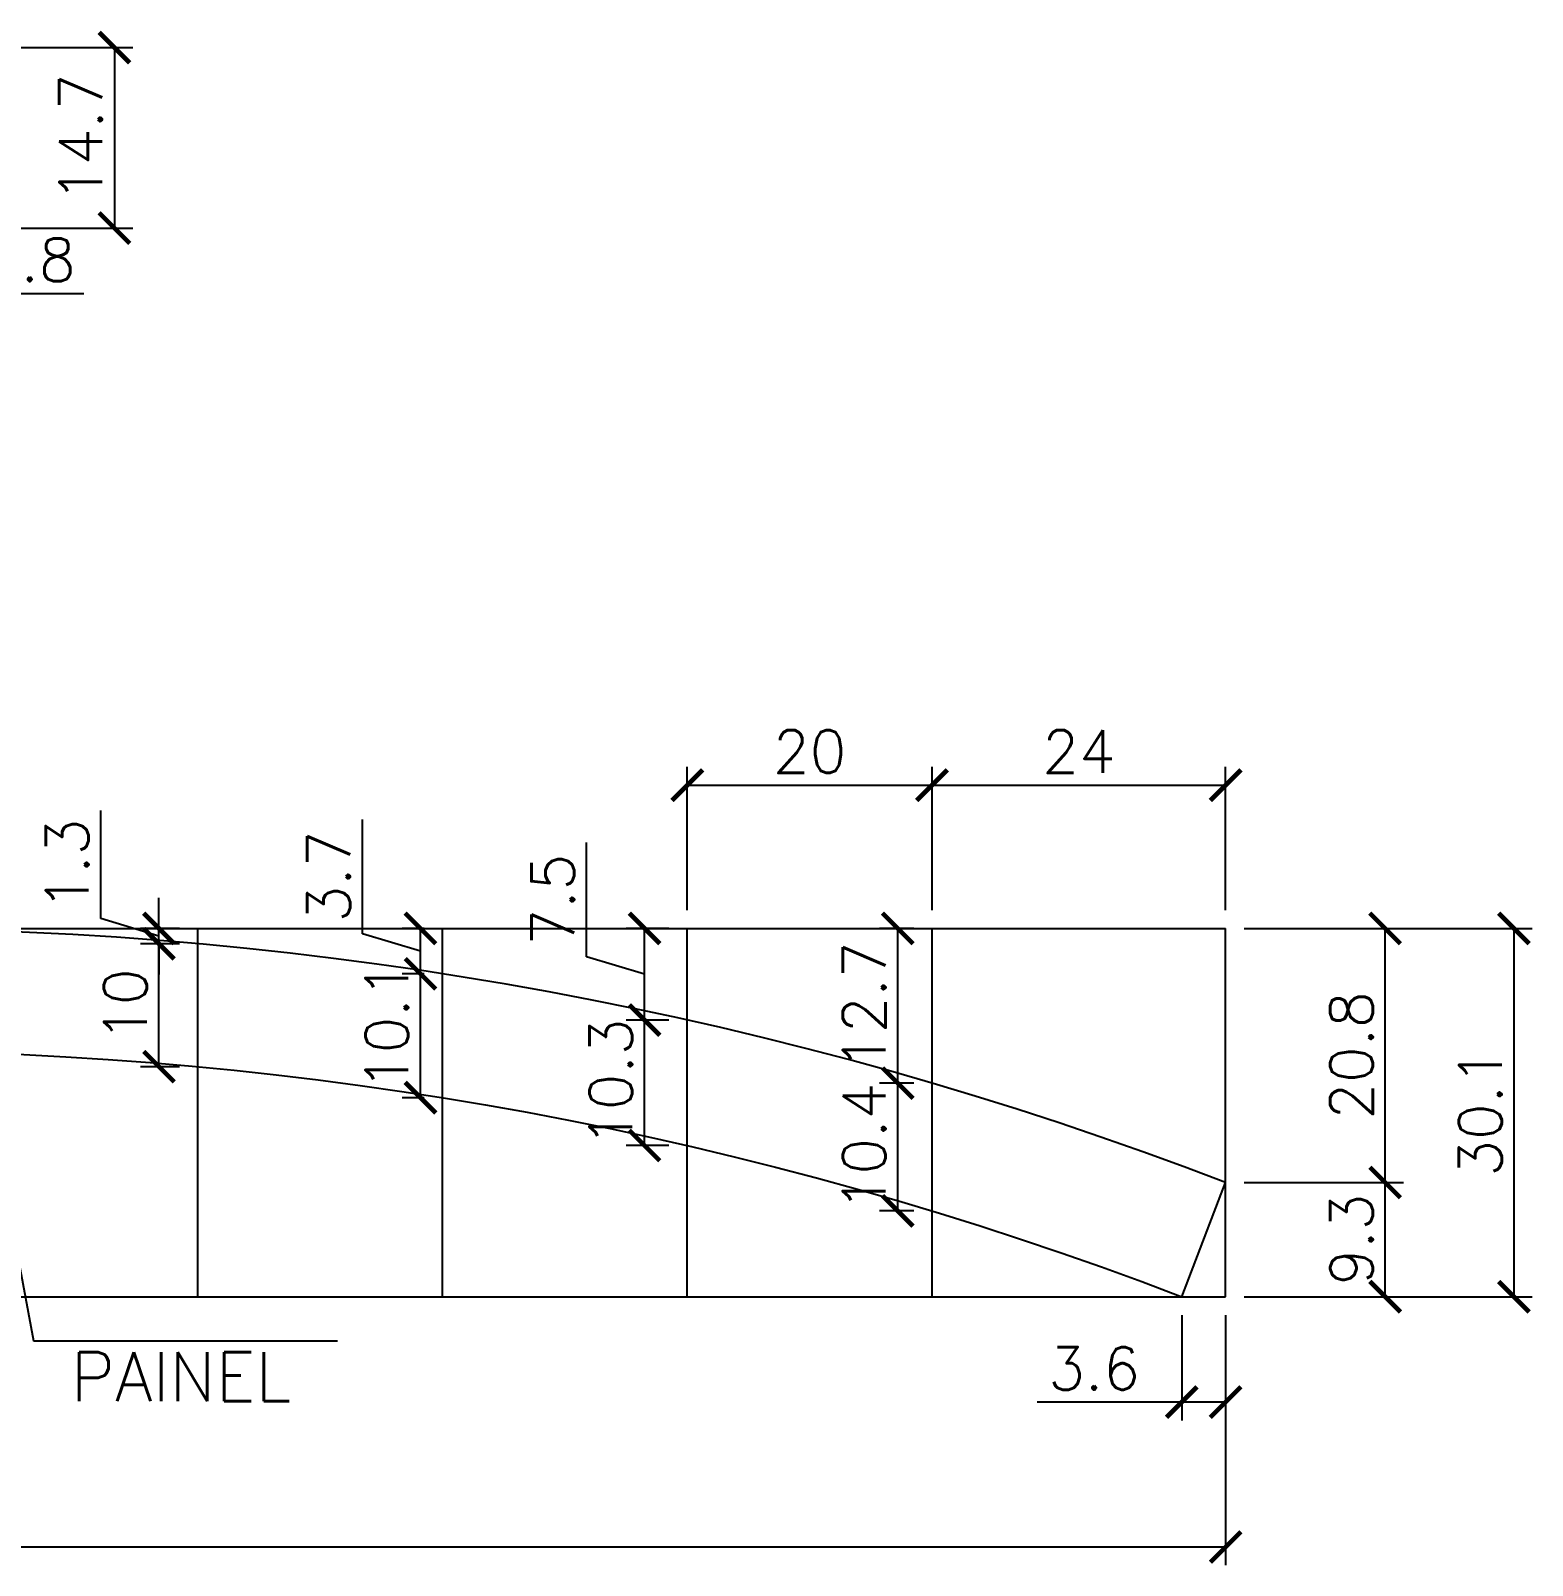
# Model space of a CAD drawing. Extents: x 2582 to 11841, y -26396 to 2611.
# Drawn here: x 4615.8 to 4861.2, y -2925.9 to -2675.1 of the extents above; entities that cross this region are included whole.
import ezdxf

# ---------------------------------------------------------------- set-up
doc = ezdxf.new("R2010")
doc.units = 0
doc.layers.add('COTA', color=241, linetype='Continuous')
doc.layers.add('Painéis', color=200, linetype='Continuous')
doc.styles.add('COTA TECNICA', font='techl___.ttf', dxfattribs={"height": 10})
doc.styles.add('Romans', font='romans.shx')
doc.dimstyles.new('Cota Seção (2x)', dxfattribs={"dimtxt": 7, "dimasz": 5, "dimexe": 3, "dimexo": 3, "dimgap": 2, "dimtad": 3, "dimdec": 1, "dimlfac": 0.5, "dimzin": 12, "dimdsep": 46, "dimtxsty": 'Romans', "dimblk": 'ARCHTICK', "dimcen": 0, "dimclrd": 4, "dimclre": 4, "dimclrt": 1, "dimadec": 1, "dimazin": 3, "dimtfac": 1, "dimtdec": 1, "dimtmove": 0, "dimatfit": 3, "dimldrblk": 'OBLIQUE', "dimfxl": 1, "dimtolj": 1, "dimtzin": 12, "dimarcsym": 0})
doc.dimstyles.new('PAINEL', dxfattribs={"dimtxt": 10, "dimasz": 3, "dimexe": 3, "dimexo": 3, "dimgap": 3, "dimtad": 1, "dimdec": 1, "dimzin": 12, "dimdsep": 46, "dimtxsty": 'COTA TECNICA', "dimblk1": 'OBLIQUE', "dimblk2": 'OBLIQUE', "dimsah": 1, "dimcen": 0.9, "dimclrd": 4, "dimclre": 4, "dimclrt": 240, "dimadec": 1, "dimazin": 3, "dimtfac": 1, "dimtdec": 1, "dimtmove": 0, "dimatfit": 3, "dimfxl": 1, "dimtolj": 1, "dimtzin": 12, "dimarcsym": 0})

# ---------------------------------------------------------------- blocks, each defined once
blk = doc.blocks.new('_ArchTick')
at = {"color": 0, "linetype": 'ByBlock', "const_width": 0.15}
blk.add_lwpolyline([(-0.5, -0.5), (0.5, 0.5)], dxfattribs=at)
blk = doc.blocks.new('*D647')
at = {"layer": 'COTA', "color": 4, "lineweight": -2, "transparency": 16777216}
blk.add_line((4593.25, -2710.36), (4593.25, -2721.06), dxfattribs=at)
at = {"layer": 'COTA', "color": 4, "linetype": 'ByBlock', "lineweight": -2, "transparency": 16777216}
for p, q in [((4596.78, -2710.36), (4596.78, -2721.06)), ((4593.25, -2718.06), (4588.25, -2718.06)), ((4593.25, -2718.06), (4596.78, -2718.06)), ((4596.78, -2718.06), (4624.45, -2718.06))]:
    blk.add_line(p, q, dxfattribs=at)
at = {"layer": 'Defpoints', "color": 0, "linetype": 'ByBlock', "transparency": 16777216}
for p in [(4593.25, -2707.36), (4596.78, -2707.36), (4596.78, -2718.06)]:
    blk.add_point(p, dxfattribs=at)
at = {"layer": 'COTA', "color": 4, "linetype": 'ByBlock', "lineweight": -2, "transparency": 16777216, "xscale": 5, "yscale": 5, "zscale": 5}
blk.add_blockref('_ArchTick', (4593.25, -2718.06), dxfattribs=at)
at = {"layer": 'COTA', "color": 4, "linetype": 'ByBlock', "lineweight": -2, "transparency": 16777216, "xscale": 5, "yscale": 5, "zscale": 5, "rotation": 180}
blk.add_blockref('_ArchTick', (4596.78, -2718.06), dxfattribs=at)
at = {"layer": 'COTA', "color": 1, "linetype": 'ByBlock', "transparency": 16777216, "insert": (4615.61, -2712.56), "char_height": 7, "attachment_point": 5, "style": 'Romans'}
blk.add_mtext('\\A1;1.8', dxfattribs=at)
blk = doc.blocks.new('_Oblique')
at = {"color": 0, "linetype": 'ByBlock', "lineweight": -2}
blk.add_line((-0.5, -0.5), (0.5, 0.5), dxfattribs=at)
blk = doc.blocks.new('*D653')
at = {"layer": 'COTA', "color": 4, "lineweight": -2, "transparency": 16777216}
blk.add_line((4599.78, -2677.86), (4632.45, -2677.86), dxfattribs=at)
at = {"layer": 'COTA', "color": 4, "linetype": 'ByBlock', "lineweight": -2, "transparency": 16777216}
for p, q in [((4629.45, -2677.86), (4629.45, -2707.36)), ((4599.78, -2707.36), (4632.45, -2707.36))]:
    blk.add_line(p, q, dxfattribs=at)
at = {"layer": 'Defpoints', "color": 0, "linetype": 'ByBlock', "transparency": 16777216}
for p in [(4596.78, -2677.86), (4596.78, -2707.36), (4629.45, -2707.36)]:
    blk.add_point(p, dxfattribs=at)
at = {"layer": 'COTA', "color": 4, "linetype": 'ByBlock', "lineweight": -2, "transparency": 16777216, "xscale": 5, "yscale": 5, "zscale": 5}
for p, rotation in [((4629.45, -2677.86), 90), ((4629.45, -2707.36), 270)]:
    blk.add_blockref('_ArchTick', p, dxfattribs=dict(at, rotation=rotation))
at = {"layer": 'COTA', "color": 1, "linetype": 'ByBlock', "transparency": 16777216, "insert": (4623.95, -2692.61), "char_height": 7, "attachment_point": 5, "rotation": 90, "style": 'Romans'}
blk.add_mtext('\\A1;14.7', dxfattribs=at)
blk = doc.blocks.new('*D607')
at = {"layer": 'COTA', "color": 4, "linetype": 'ByBlock', "lineweight": -2, "transparency": 16777216}
for p, q in [((4814.08, -2863.36), (4840.15, -2863.36)), ((4837.15, -2882.03), (4837.15, -2863.36))]:
    blk.add_line(p, q, dxfattribs=at)
at = {"layer": 'COTA', "color": 4, "lineweight": -2, "transparency": 16777216}
blk.add_line((4814.08, -2882.03), (4840.15, -2882.03), dxfattribs=at)
at = {"layer": 'Defpoints', "color": 0, "linetype": 'ByBlock', "transparency": 16777216}
for p in [(4811.08, -2863.36), (4837.15, -2863.36), (4811.08, -2882.03)]:
    blk.add_point(p, dxfattribs=at)
at = {"layer": 'COTA', "color": 4, "linetype": 'ByBlock', "lineweight": -2, "transparency": 16777216, "xscale": 5, "yscale": 5, "zscale": 5}
for p, rotation in [((4837.15, -2863.36), 90), ((4837.15, -2882.03), 270)]:
    blk.add_blockref('_ArchTick', p, dxfattribs=dict(at, rotation=rotation))
at = {"layer": 'COTA', "color": 1, "linetype": 'ByBlock', "transparency": 16777216, "insert": (4831.65, -2872.69), "char_height": 7, "attachment_point": 5, "rotation": 90, "style": 'Romans'}
blk.add_mtext('\\A1;9.3', dxfattribs=at)
blk = doc.blocks.new('*D608')
at = {"layer": 'COTA', "color": 4, "lineweight": -2, "transparency": 16777216}
blk.add_line((4814.08, -2821.83), (4861.2, -2821.83), dxfattribs=at)
at = {"layer": 'COTA', "color": 4, "linetype": 'ByBlock', "lineweight": -2, "transparency": 16777216}
for p, q in [((4858.2, -2821.83), (4858.2, -2882.03)), ((4814.08, -2882.03), (4861.2, -2882.03))]:
    blk.add_line(p, q, dxfattribs=at)
at = {"layer": 'Defpoints', "color": 0, "linetype": 'ByBlock', "transparency": 16777216}
for p in [(4811.08, -2821.83), (4811.08, -2882.03), (4858.2, -2882.03)]:
    blk.add_point(p, dxfattribs=at)
at = {"layer": 'COTA', "color": 4, "linetype": 'ByBlock', "lineweight": -2, "transparency": 16777216, "xscale": 5, "yscale": 5, "zscale": 5}
for p, rotation in [((4858.2, -2821.83), 90), ((4858.2, -2882.03), 270)]:
    blk.add_blockref('_ArchTick', p, dxfattribs=dict(at, rotation=rotation))
at = {"layer": 'COTA', "color": 1, "linetype": 'ByBlock', "transparency": 16777216, "insert": (4852.7, -2851.93), "char_height": 7, "attachment_point": 5, "rotation": 90, "style": 'Romans'}
blk.add_mtext('\\A1;30.1', dxfattribs=at)
blk = doc.blocks.new('*D1216')
at = {"layer": 'COTA', "color": 4, "linetype": 'ByBlock', "lineweight": -2, "transparency": 16777216}
for p, q in [((4640.09, -2824.34), (4633.73, -2824.34)), ((4636.73, -2844.43), (4636.73, -2824.34))]:
    blk.add_line(p, q, dxfattribs=at)
at = {"layer": 'COTA', "color": 4, "lineweight": -2, "transparency": 16777216}
blk.add_line((4640.09, -2844.43), (4633.73, -2844.43), dxfattribs=at)
at = {"layer": 'Defpoints', "color": 0, "linetype": 'ByBlock', "transparency": 16777216}
for p in [(4636.73, -2824.34), (4643.09, -2824.34), (4643.09, -2844.43)]:
    blk.add_point(p, dxfattribs=at)
at = {"layer": 'COTA', "color": 4, "linetype": 'ByBlock', "lineweight": -2, "transparency": 16777216, "xscale": 5, "yscale": 5, "zscale": 5}
for p, rotation in [((4636.73, -2824.34), 90), ((4636.73, -2844.43), 270)]:
    blk.add_blockref('_ArchTick', p, dxfattribs=dict(at, rotation=rotation))
at = {"layer": 'COTA', "color": 1, "linetype": 'ByBlock', "transparency": 16777216, "insert": (4631.23, -2834.38), "char_height": 7, "attachment_point": 5, "rotation": 90, "style": 'Romans'}
blk.add_mtext('\\A1;10', dxfattribs=at)
blk = doc.blocks.new('*D1217')
at = {"layer": 'COTA', "color": 4, "linetype": 'ByBlock', "lineweight": -2, "transparency": 16777216}
for p, q in [((4627.23, -2820.23), (4627.23, -2802.57)), ((4636.73, -2821.83), (4636.73, -2816.83)), ((4636.73, -2823.08), (4627.23, -2820.23)), ((4640.09, -2821.83), (4633.73, -2821.83)), ((4636.73, -2824.34), (4636.73, -2821.83)), ((4636.73, -2824.34), (4636.73, -2821.83)), ((4636.73, -2824.34), (4636.73, -2829.34))]:
    blk.add_line(p, q, dxfattribs=at)
at = {"layer": 'COTA', "color": 4, "lineweight": -2, "transparency": 16777216}
blk.add_line((4640.09, -2824.34), (4633.73, -2824.34), dxfattribs=at)
at = {"layer": 'Defpoints', "color": 0, "linetype": 'ByBlock', "transparency": 16777216}
for p in [(4636.73, -2821.83), (4643.09, -2821.83), (4643.09, -2824.34)]:
    blk.add_point(p, dxfattribs=at)
at = {"layer": 'COTA', "color": 4, "linetype": 'ByBlock', "lineweight": -2, "transparency": 16777216, "xscale": 5, "yscale": 5, "zscale": 5}
for p, rotation in [((4636.73, -2821.83), 270), ((4636.73, -2824.34), 90)]:
    blk.add_blockref('_ArchTick', p, dxfattribs=dict(at, rotation=rotation))
at = {"layer": 'COTA', "color": 1, "linetype": 'ByBlock', "transparency": 16777216, "insert": (4621.73, -2811.4), "char_height": 7, "attachment_point": 5, "rotation": 90, "style": 'Romans'}
blk.add_mtext('\\A1;1.3', dxfattribs=at)
blk = doc.blocks.new('*D1218')
at = {"layer": 'COTA', "color": 4, "lineweight": -2, "transparency": 16777216}
for p, q in [((4680.09, -2829.25), (4676.48, -2829.25)), ((4679.48, -2849.5), (4679.48, -2829.25)), ((4680.09, -2849.5), (4676.48, -2849.5))]:
    blk.add_line(p, q, dxfattribs=at)
at = {"layer": 'Defpoints', "color": 0, "transparency": 16777216}
for p in [(4679.48, -2829.25), (4683.09, -2829.25), (4683.09, -2849.5)]:
    blk.add_point(p, dxfattribs=at)
at = {"layer": 'COTA', "color": 4, "lineweight": -2, "transparency": 16777216, "xscale": 5, "yscale": 5, "zscale": 5}
for p, rotation in [((4679.48, -2829.25), 90), ((4679.48, -2849.5), 270)]:
    blk.add_blockref('_ArchTick', p, dxfattribs=dict(at, rotation=rotation))
at = {"layer": 'COTA', "color": 1, "transparency": 16777216, "insert": (4673.98, -2837.76), "char_height": 7, "attachment_point": 5, "rotation": 90, "style": 'Romans'}
blk.add_mtext('\\A1;10.1', dxfattribs=at)
blk = doc.blocks.new('*D1219')
at = {"layer": 'COTA', "color": 4, "linetype": 'ByBlock', "lineweight": -2, "transparency": 16777216}
for p, q in [((4669.98, -2822.69), (4669.98, -2804.02)), ((4680.09, -2821.83), (4676.48, -2821.83)), ((4679.48, -2829.25), (4679.48, -2821.83)), ((4679.48, -2825.54), (4669.98, -2822.69))]:
    blk.add_line(p, q, dxfattribs=at)
at = {"layer": 'COTA', "color": 4, "lineweight": -2, "transparency": 16777216}
blk.add_line((4680.09, -2829.25), (4676.48, -2829.25), dxfattribs=at)
at = {"layer": 'Defpoints', "color": 0, "linetype": 'ByBlock', "transparency": 16777216}
for p in [(4679.48, -2821.83), (4683.09, -2821.83), (4683.09, -2829.25)]:
    blk.add_point(p, dxfattribs=at)
at = {"layer": 'COTA', "color": 4, "linetype": 'ByBlock', "lineweight": -2, "transparency": 16777216, "xscale": 5, "yscale": 5, "zscale": 5}
for p, rotation in [((4679.48, -2821.83), 90), ((4679.48, -2829.25), 270)]:
    blk.add_blockref('_ArchTick', p, dxfattribs=dict(at, rotation=rotation))
at = {"layer": 'COTA', "color": 1, "linetype": 'ByBlock', "transparency": 16777216, "insert": (4664.48, -2813.35), "char_height": 7, "attachment_point": 5, "rotation": 90, "style": 'Romans'}
blk.add_mtext('\\A1;3.7', dxfattribs=at)
blk = doc.blocks.new('*D1220')
at = {"layer": 'COTA', "color": 4, "lineweight": -2, "transparency": 16777216}
for p, q in [((4720.09, -2836.81), (4713.1, -2836.81)), ((4716.1, -2857.32), (4716.1, -2836.81)), ((4720.09, -2857.32), (4713.1, -2857.32))]:
    blk.add_line(p, q, dxfattribs=at)
at = {"layer": 'Defpoints', "color": 0, "transparency": 16777216}
for p in [(4716.1, -2836.81), (4723.09, -2836.81), (4723.09, -2857.32)]:
    blk.add_point(p, dxfattribs=at)
at = {"layer": 'COTA', "color": 4, "lineweight": -2, "transparency": 16777216, "xscale": 5, "yscale": 5, "zscale": 5}
for p, rotation in [((4716.1, -2836.81), 90), ((4716.1, -2857.32), 270)]:
    blk.add_blockref('_ArchTick', p, dxfattribs=dict(at, rotation=rotation))
at = {"layer": 'COTA', "color": 1, "transparency": 16777216, "insert": (4710.6, -2847.06), "char_height": 7, "attachment_point": 5, "rotation": 90, "style": 'Romans'}
blk.add_mtext('\\A1;10.3', dxfattribs=at)
blk = doc.blocks.new('*D1221')
at = {"layer": 'COTA', "color": 4, "linetype": 'ByBlock', "lineweight": -2, "transparency": 16777216}
for p, q in [((4706.6, -2826.47), (4706.6, -2807.8)), ((4720.09, -2821.83), (4713.1, -2821.83)), ((4716.1, -2836.81), (4716.1, -2821.83)), ((4716.1, -2829.32), (4706.6, -2826.47))]:
    blk.add_line(p, q, dxfattribs=at)
at = {"layer": 'COTA', "color": 4, "lineweight": -2, "transparency": 16777216}
blk.add_line((4720.09, -2836.81), (4713.1, -2836.81), dxfattribs=at)
at = {"layer": 'Defpoints', "color": 0, "linetype": 'ByBlock', "transparency": 16777216}
for p in [(4716.1, -2821.83), (4723.09, -2821.83), (4723.09, -2836.81)]:
    blk.add_point(p, dxfattribs=at)
at = {"layer": 'COTA', "color": 4, "linetype": 'ByBlock', "lineweight": -2, "transparency": 16777216, "xscale": 5, "yscale": 5, "zscale": 5}
for p, rotation in [((4716.1, -2821.83), 90), ((4716.1, -2836.81), 270)]:
    blk.add_blockref('_ArchTick', p, dxfattribs=dict(at, rotation=rotation))
at = {"layer": 'COTA', "color": 1, "linetype": 'ByBlock', "transparency": 16777216, "insert": (4701.1, -2817.13), "char_height": 7, "attachment_point": 5, "rotation": 90, "style": 'Romans'}
blk.add_mtext('\\A1;7.5', dxfattribs=at)
blk = doc.blocks.new('*D1222')
at = {"layer": 'COTA', "color": 4, "lineweight": -2, "transparency": 16777216}
for p, q in [((4760.09, -2847.13), (4754.49, -2847.13)), ((4757.49, -2868), (4757.49, -2847.13)), ((4760.09, -2868), (4754.49, -2868))]:
    blk.add_line(p, q, dxfattribs=at)
at = {"layer": 'Defpoints', "color": 0, "transparency": 16777216}
for p in [(4757.49, -2847.13), (4763.09, -2847.13), (4763.09, -2868)]:
    blk.add_point(p, dxfattribs=at)
at = {"layer": 'COTA', "color": 4, "lineweight": -2, "transparency": 16777216, "xscale": 5, "yscale": 5, "zscale": 5}
for p, rotation in [((4757.49, -2847.13), 90), ((4757.49, -2868), 270)]:
    blk.add_blockref('_ArchTick', p, dxfattribs=dict(at, rotation=rotation))
at = {"layer": 'COTA', "color": 1, "transparency": 16777216, "insert": (4751.99, -2857.57), "char_height": 7, "attachment_point": 5, "rotation": 90, "style": 'Romans'}
blk.add_mtext('\\A1;10.4', dxfattribs=at)
blk = doc.blocks.new('*D1223')
at = {"layer": 'COTA', "color": 4, "linetype": 'ByBlock', "lineweight": -2, "transparency": 16777216}
for p, q in [((4760.09, -2821.83), (4754.49, -2821.83)), ((4757.49, -2847.13), (4757.49, -2821.83))]:
    blk.add_line(p, q, dxfattribs=at)
at = {"layer": 'COTA', "color": 4, "lineweight": -2, "transparency": 16777216}
blk.add_line((4760.09, -2847.13), (4754.49, -2847.13), dxfattribs=at)
at = {"layer": 'Defpoints', "color": 0, "linetype": 'ByBlock', "transparency": 16777216}
for p in [(4757.49, -2821.83), (4763.09, -2821.83), (4763.09, -2847.13)]:
    blk.add_point(p, dxfattribs=at)
at = {"layer": 'COTA', "color": 4, "linetype": 'ByBlock', "lineweight": -2, "transparency": 16777216, "xscale": 5, "yscale": 5, "zscale": 5}
for p, rotation in [((4757.49, -2821.83), 90), ((4757.49, -2847.13), 270)]:
    blk.add_blockref('_ArchTick', p, dxfattribs=dict(at, rotation=rotation))
at = {"layer": 'COTA', "color": 1, "linetype": 'ByBlock', "transparency": 16777216, "insert": (4751.99, -2834.48), "char_height": 7, "attachment_point": 5, "rotation": 90, "style": 'Romans'}
blk.add_mtext('\\A1;12.7', dxfattribs=at)
blk = doc.blocks.new('*D1226')
at = {"layer": 'COTA', "color": 4, "lineweight": -2, "transparency": 16777216}
blk.add_line((4723.09, -2818.83), (4723.09, -2795.42), dxfattribs=at)
at = {"layer": 'COTA', "color": 4, "linetype": 'ByBlock', "lineweight": -2, "transparency": 16777216}
for p, q in [((4763.09, -2818.83), (4763.09, -2795.42)), ((4723.09, -2798.42), (4763.09, -2798.42))]:
    blk.add_line(p, q, dxfattribs=at)
at = {"layer": 'Defpoints', "color": 0, "linetype": 'ByBlock', "transparency": 16777216}
for p in [(4763.09, -2798.42), (4723.09, -2821.83), (4763.09, -2821.83)]:
    blk.add_point(p, dxfattribs=at)
at = {"layer": 'COTA', "color": 4, "linetype": 'ByBlock', "lineweight": -2, "transparency": 16777216, "xscale": 5, "yscale": 5, "zscale": 5, "rotation": 180}
blk.add_blockref('_ArchTick', (4723.09, -2798.42), dxfattribs=at)
at = {"layer": 'COTA', "color": 4, "linetype": 'ByBlock', "lineweight": -2, "transparency": 16777216, "xscale": 5, "yscale": 5, "zscale": 5}
blk.add_blockref('_ArchTick', (4763.09, -2798.42), dxfattribs=at)
at = {"layer": 'COTA', "color": 1, "linetype": 'ByBlock', "transparency": 16777216, "insert": (4743.09, -2792.92), "char_height": 7, "attachment_point": 5, "style": 'Romans'}
blk.add_mtext('\\A1;20', dxfattribs=at)
blk = doc.blocks.new('*D1227')
at = {"layer": 'COTA', "color": 4, "lineweight": -2, "transparency": 16777216}
blk.add_line((4763.09, -2818.83), (4763.09, -2795.42), dxfattribs=at)
at = {"layer": 'COTA', "color": 4, "linetype": 'ByBlock', "lineweight": -2, "transparency": 16777216}
for p, q in [((4811.08, -2818.83), (4811.08, -2795.42)), ((4763.09, -2798.42), (4811.08, -2798.42))]:
    blk.add_line(p, q, dxfattribs=at)
at = {"layer": 'Defpoints', "color": 0, "linetype": 'ByBlock', "transparency": 16777216}
for p in [(4811.08, -2798.42), (4763.09, -2821.83), (4811.08, -2821.83)]:
    blk.add_point(p, dxfattribs=at)
at = {"layer": 'COTA', "color": 4, "linetype": 'ByBlock', "lineweight": -2, "transparency": 16777216, "xscale": 5, "yscale": 5, "zscale": 5, "rotation": 180}
blk.add_blockref('_ArchTick', (4763.09, -2798.42), dxfattribs=at)
at = {"layer": 'COTA', "color": 4, "linetype": 'ByBlock', "lineweight": -2, "transparency": 16777216, "xscale": 5, "yscale": 5, "zscale": 5}
blk.add_blockref('_ArchTick', (4811.08, -2798.42), dxfattribs=at)
at = {"layer": 'COTA', "color": 1, "linetype": 'ByBlock', "transparency": 16777216, "insert": (4787.09, -2792.92), "char_height": 7, "attachment_point": 5, "style": 'Romans'}
blk.add_mtext('\\A1;24', dxfattribs=at)
blk = doc.blocks.new('*D1228')
at = {"layer": 'COTA', "color": 4, "lineweight": -2, "transparency": 16777216}
for p, q in [((4363.09, -2885.03), (4363.09, -2925.93)), ((4811.08, -2885.03), (4811.08, -2925.93)), ((4363.09, -2922.93), (4811.08, -2922.93))]:
    blk.add_line(p, q, dxfattribs=at)
at = {"layer": 'Defpoints', "color": 0, "transparency": 16777216}
for p in [(4363.09, -2882.03), (4811.08, -2882.03), (4811.08, -2922.93)]:
    blk.add_point(p, dxfattribs=at)
at = {"layer": 'COTA', "color": 4, "lineweight": -2, "transparency": 16777216, "xscale": 5, "yscale": 5, "zscale": 5, "rotation": 180}
blk.add_blockref('_ArchTick', (4363.09, -2922.93), dxfattribs=at)
at = {"layer": 'COTA', "color": 4, "lineweight": -2, "transparency": 16777216, "xscale": 5, "yscale": 5, "zscale": 5}
blk.add_blockref('_ArchTick', (4811.08, -2922.93), dxfattribs=at)
at = {"layer": 'COTA', "color": 1, "transparency": 16777216, "insert": (4587.09, -2917.43), "char_height": 7, "attachment_point": 5, "style": 'Romans'}
blk.add_mtext('\\A1;224', dxfattribs=at)
blk = doc.blocks.new('*D1230')
at = {"layer": 'COTA', "color": 4, "lineweight": -2, "transparency": 16777216}
for p, q in [((4803.91, -2885.03), (4803.91, -2902.25)), ((4811.08, -2885.03), (4811.08, -2902.25)), ((4803.91, -2899.25), (4780.25, -2899.25)), ((4811.08, -2899.25), (4803.91, -2899.25))]:
    blk.add_line(p, q, dxfattribs=at)
at = {"layer": 'Defpoints', "color": 0, "transparency": 16777216}
for p in [(4803.91, -2882.03), (4811.08, -2882.03), (4803.91, -2899.25)]:
    blk.add_point(p, dxfattribs=at)
at = {"layer": 'COTA', "color": 4, "lineweight": -2, "transparency": 16777216, "xscale": 5, "yscale": 5, "zscale": 5, "rotation": 180}
blk.add_blockref('_ArchTick', (4803.91, -2899.25), dxfattribs=at)
at = {"layer": 'COTA', "color": 4, "lineweight": -2, "transparency": 16777216, "xscale": 5, "yscale": 5, "zscale": 5}
blk.add_blockref('_ArchTick', (4811.08, -2899.25), dxfattribs=at)
at = {"layer": 'COTA', "color": 1, "transparency": 16777216, "insert": (4789.58, -2893.75), "char_height": 7, "attachment_point": 5, "style": 'Romans'}
blk.add_mtext('\\A1;3.6', dxfattribs=at)
blk = doc.blocks.new('*D1231')
at = {"layer": 'COTA', "color": 4, "lineweight": -2, "transparency": 16777216}
for p, q in [((4814.08, -2821.83), (4840.15, -2821.83)), ((4837.15, -2863.36), (4837.15, -2821.83)), ((4814.08, -2863.36), (4840.15, -2863.36))]:
    blk.add_line(p, q, dxfattribs=at)
at = {"layer": 'Defpoints', "color": 0, "transparency": 16777216}
for p in [(4811.08, -2821.83), (4837.15, -2821.83), (4811.08, -2863.36)]:
    blk.add_point(p, dxfattribs=at)
at = {"layer": 'COTA', "color": 4, "lineweight": -2, "transparency": 16777216, "xscale": 5, "yscale": 5, "zscale": 5}
for p, rotation in [((4837.15, -2821.83), 90), ((4837.15, -2863.36), 270)]:
    blk.add_blockref('_ArchTick', p, dxfattribs=dict(at, rotation=rotation))
at = {"layer": 'COTA', "color": 1, "transparency": 16777216, "insert": (4831.65, -2842.59), "char_height": 7, "attachment_point": 5, "rotation": 90, "style": 'Romans'}
blk.add_mtext('\\A1;20.8', dxfattribs=at)

msp = doc.modelspace()

# ---------------------------------------------------------------- linework, layer by layer
at = {"layer": 'COTA', "linetype": 'ByBlock'}
for p, q in [((4363.09, -2821.83), (4811.08, -2821.83)), ((4643.09, -2882.03), (4643.09, -2821.83)), ((4683.09, -2882.03), (4683.09, -2821.83)), ((4723.09, -2882.03), (4723.09, -2821.83)), ((4763.09, -2882.03), (4763.09, -2821.83)), ((4811.08, -2882.03), (4811.08, -2821.83)), ((4363.09, -2882.03), (4811.08, -2882.03))]:
    msp.add_line(p, q, dxfattribs=at)
at = {"layer": 'Painéis'}
msp.add_lwpolyline([(4363.09, -2863.36), (4370.26, -2882.03, -0.185415), (4803.91, -2882.03), (4811.08, -2863.36, 0.185415)], format="xyb", close=True, dxfattribs=at)

# ---------------------------------------------------------------- texts
at = {"color": 240, "insert": (4658.34, -2891.11), "char_height": 8, "attachment_point": 3, "style": 'Romans'}
msp.add_mtext('\\A1;PAINEL', dxfattribs=at)

# ---------------------------------------------------------------- dimensions: what is measured, and where the dimension line sits
at = {"layer": 'COTA', "linetype": 'ByBlock'}
for base, p1, p2, picture, middle in [((4629.4498, -2707.3552), (4596.7785, -2677.8635), (4596.7785, -2707.3552), '*D653', (4623.9498, -2692.6094)), ((4858.2, -2882.03), (4811.08, -2821.83), (4811.08, -2882.03), '*D608', (4852.7, -2851.93)), ((4636.73, -2824.34), (4643.09, -2844.43), (4643.09, -2824.34), '*D1216', (4631.23, -2834.38)), ((4837.15, -2863.36), (4811.08, -2882.03), (4811.08, -2863.36), '*D607', (4831.65, -2872.69))]:
    dim = msp.add_linear_dim(base=base, p1=p1, p2=p2, angle=90, dimstyle='Cota Seção (2x)', dxfattribs=at)
    dim.commit()
    dim.dimension.update_dxf_attribs({"geometry": picture, "text_midpoint": middle})
dim = msp.add_linear_dim(base=(4596.78, -2718.06), p1=(4593.25, -2707.36), p2=(4596.78, -2707.36), dimstyle='Cota Seção (2x)', dxfattribs=at)
dim.commit()
dim.dimension.update_dxf_attribs({"geometry": '*D647', "text_midpoint": (4615.61, -2712.56)})
for base, p1, p2, picture, middle in [((4763.09, -2798.42), (4723.09, -2821.83), (4763.09, -2821.83), '*D1226', (4743.09, -2792.92)), ((4811.08, -2798.42), (4763.09, -2821.83), (4811.08, -2821.83), '*D1227', (4787.09, -2792.92))]:
    dim = msp.add_linear_dim(base=base, p1=p1, p2=p2, dimstyle='Cota Seção (2x)', override={"dimtmove": 1}, dxfattribs=at)
    dim.commit()
    dim.dimension.update_dxf_attribs({"geometry": picture, "text_midpoint": middle})
for base, p1, p2, picture, middle in [((4636.73, -2821.83), (4643.09, -2824.34), (4643.09, -2821.83), '*D1217', (4621.73, -2818.23)), ((4679.48, -2821.83), (4683.09, -2829.25), (4683.09, -2821.83), '*D1219', (4664.48, -2820.69)), ((4716.1, -2821.83), (4723.09, -2836.81), (4723.09, -2821.83), '*D1221', (4701.1, -2824.47)), ((4757.4866, -2821.8268), (4763.0933, -2847.1295), (4763.0933, -2821.8268), '*D1223', (4751.9866, -2834.4782))]:
    dim = msp.add_linear_dim(base=base, p1=p1, p2=p2, angle=90, dimstyle='Cota Seção (2x)', override={"dimtmove": 1}, dxfattribs=at)
    dim.commit()
    dim.dimension.update_dxf_attribs({"geometry": picture, "text_midpoint": middle})
at = {"layer": 'COTA'}
dim = msp.add_linear_dim(base=(4837.15, -2821.83), p1=(4811.08, -2863.36), p2=(4811.08, -2821.83), angle=90, dimstyle='Cota Seção (2x)', dxfattribs=at)
dim.commit()
dim.dimension.update_dxf_attribs({"geometry": '*D1231', "text_midpoint": (4831.65, -2842.59)})
for base, p1, p2, picture, middle in [((4679.48, -2829.25), (4683.09, -2849.5), (4683.09, -2829.25), '*D1218', (4679.48, -2837.76)), ((4716.1, -2836.81), (4723.09, -2857.32), (4723.09, -2836.81), '*D1220', (4716.1, -2847.06)), ((4757.49, -2847.13), (4763.09, -2868), (4763.09, -2847.13), '*D1222', (4757.49, -2857.57))]:
    dim = msp.add_linear_dim(base=base, p1=p1, p2=p2, angle=90, dimstyle='Cota Seção (2x)', dxfattribs=at)
    dim.commit()
    dim.dimension.update_dxf_attribs({"geometry": picture, "text_midpoint": middle, "dimtype": 160})
for base, p1, p2, picture, middle in [((4811.08, -2922.93), (4363.09, -2882.03), (4811.08, -2882.03), '*D1228', (4587.09, -2917.43)), ((4803.91, -2899.25), (4811.08, -2882.03), (4803.91, -2882.03), '*D1230', (4789.58, -2893.75))]:
    dim = msp.add_linear_dim(base=base, p1=p1, p2=p2, dimstyle='Cota Seção (2x)', dxfattribs=at)
    dim.commit()
    dim.dimension.update_dxf_attribs({"geometry": picture, "text_midpoint": middle})

# ---------------------------------------------------------------- leaders
at = {"annotation_type": 0, "has_hookline": 1, "hookline_direction": 1, "horizontal_direction": (-1, 0, 0)}
msp.add_leader([(4608.89, -2849.95), (4616.24, -2889.26), (4661.93, -2889.26)], dimstyle='PAINEL', override={"dimasz": 7}, dxfattribs=at)

doc.saveas('drawing.dxf')
